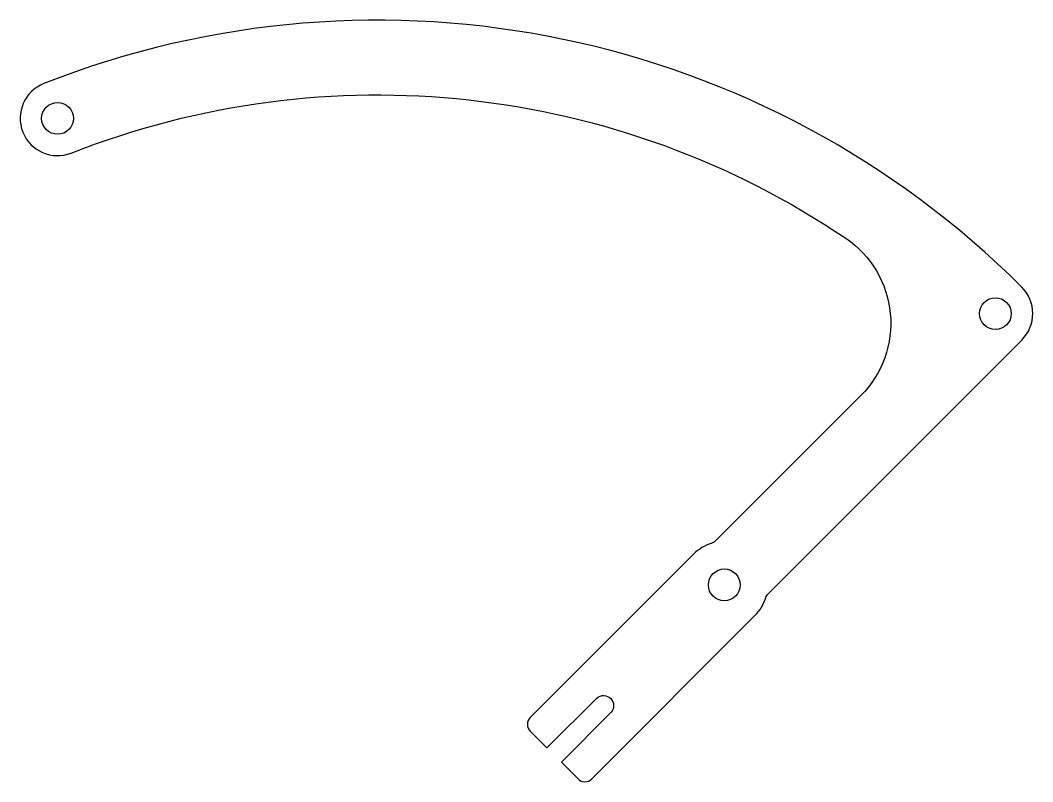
# Model space of a CAD drawing. Header units: millimetres. Extents: x -101 to 4, y -49 to 30.
import ezdxf

# ---------------------------------------------------------------- set-up
doc = ezdxf.new("R2010")
doc.units = ezdxf.units.MM

msp = doc.modelspace()

# ---------------------------------------------------------------- linework, layer by layer
msp.add_lwpolyline([(-43.33, -48.29, 0.414214), (-41.91, -48.29), (-24.96, -31.33, 0.12152), (-23.84, -29.48, -0.121542), (-23.59, -29.07), (2.74, -2.74, 0.414214), (2.74, 2.74, 0.298523), (-98.78, 23.87, 1), (-95.94, 16.66, -0.247089), (-15.54, 7.82, -0.471469), (-13.98, -8.5), (-29.07, -23.59, -0.121542), (-29.48, -23.84, 0.121542), (-31.33, -24.96), (-48.29, -41.91, 0.414214), (-48.29, -43.33), (-46.55, -45.06), (-41.37, -39.89), (-41.37, -39.89, -0.93282), (-39.89, -41.37), (-39.89, -41.37), (-45.06, -46.55)], format="xyb", close=True)
for centre in [(-97.36, 20.26), (0, 0), (-28.15, -28.15)]:
    msp.add_circle(centre, 1.65)

doc.saveas('drawing.dxf')
